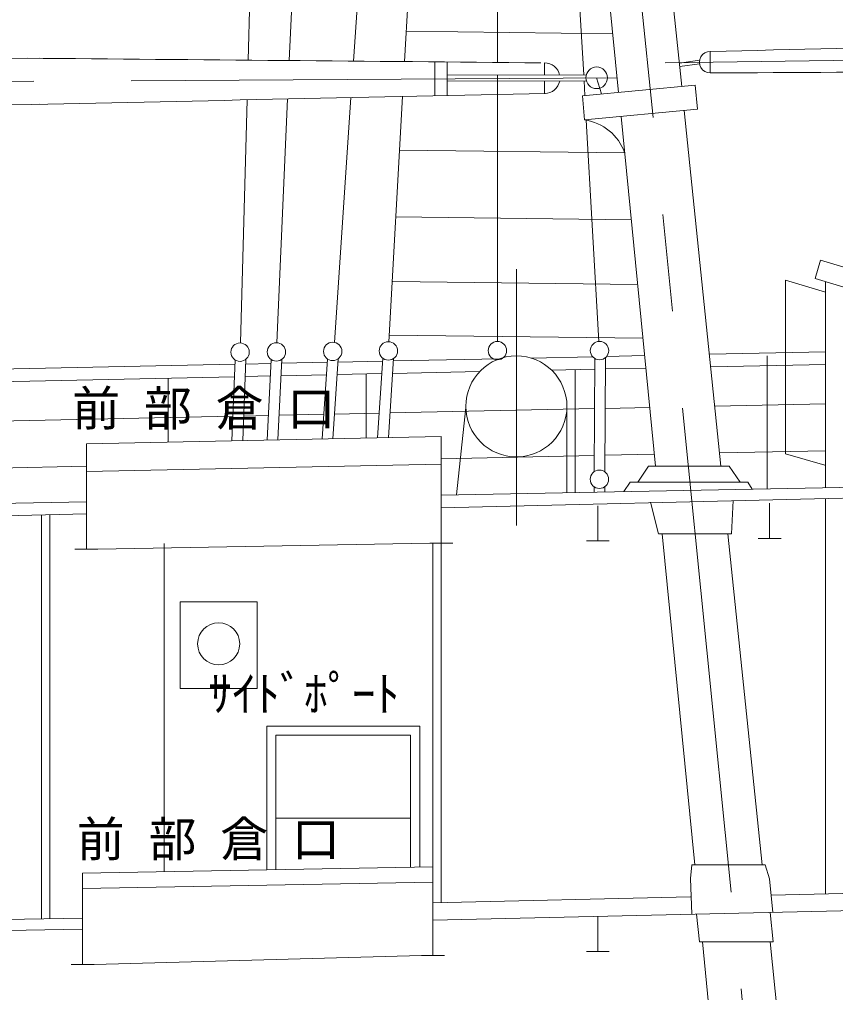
# Model space of a CAD drawing. Units: millimetres, scale not verified. Extents: x -51050 to 51050, y -29700 to 29700.
# Drawn here: x 8947 to 14276, y -14929 to -8578 of the extents above; entities that cross this region are included whole.
import ezdxf
from ezdxf.enums import TextEntityAlignment as Align

# ---------------------------------------------------------------- set-up
doc = ezdxf.new("R2010")
doc.units = ezdxf.units.MM
doc.header["$LTSCALE"] = 100
doc.linetypes.add('USER1', pattern=[50.8, 31.75, -6.35, 6.35, -6.35])
doc.layers.add('0-3_keijou', color=7, linetype='Continuous', lineweight=18)
doc.layers.add('0-6_center', color=7, linetype='USER1', lineweight=18)
doc.layers.add('0-5_text', color=7, linetype='Continuous')
doc.styles.add('ＭＳ ゴシック', font='')
doc.styles.get('ＭＳ ゴシック').set_extended_font_data('MS Gothic')

msp = doc.modelspace()

# ---------------------------------------------------------------- linework, layer by layer
at = {"layer": '0-3_keijou'}
for p, q in [((11483.1, 8387), (10709.3, -8846.5)), ((10685.5, 88.3), (10440.2, -8844.1)), ((11957.7, 81), (11461.3, -8853.3)), ((11690.2, -536.7), (11127.9, -8850.3)), ((12021.5, -565.7), (12859.8, -9054.1)), ((12396.1, -530.4), (13272.1, -9015.3)), ((12069.1, -8858.7), (12071.6, -1072.3)), ((12330.5, -3693.9), (12631.7, -8940.7)), ((11472.3, -8654.7), (12822, -8671.5)), ((13457.4, -8787.3), (13458.2, -8927.3)), ((9075.8, -8831.8), (5295.2, -8855)), ((11658.8, -8855), (11658.8, -9076.8)), ((11739.6, -8855.8), (11739.6, -9075.1)), ((12376.1, -8861.5), (12376.1, -8941.3)), ((13388.5, -8845), (13256.5, -8863.5)), ((13388.1, -8867.4), (13258.7, -8885.4)), ((11739.6, -8942.8), (12648.1, -8940.7)), ((12068.5, -10679.9), (12069.1, -8942.1)), ((11739.6, -8981.7), (12648.8, -8979.6)), ((12376.1, -8980.2), (12376.1, -9061.5)), ((12622.8, -9076.4), (13359.7, -9007.1)), ((12633.9, -8979.6), (12639.4, -9074.8)), ((12716.2, -8959), (12747.1, -9064.7)), ((13359.7, -9007.1), (13374.5, -9164.4)), ((11448.6, -9081.3), (11359.7, -10681.5)), ((12622.8, -9076.4), (12637.6, -9233.8)), ((9077.7, -9131.8), (5299.2, -9155)), ((10433.1, -9102.9), (10389.5, -10689.7)), ((10698.1, -9097.3), (10626.6, -10688.4)), ((11111.7, -9088.5), (11003.7, -10686.1)), ((12637.6, -9233.8), (13374.5, -9164.4)), ((13288.4, -9172.5), (13528, -11493.8)), ((12648.6, -9235.5), (12731.5, -10679.3)), ((12875.4, -9211.4), (13100.8, -11493.8)), ((11429.2, -9430.3), (12898.8, -9448.6)), ((11405, -9866.2), (12941.9, -9885.3)), ((14178.7, -10150.1), (14143.1, -10269.1)), ((14178.7, -10150.1), (16229.9, -10764.1)), ((11384.5, -10288.1), (12983.6, -10308)), ((14143.1, -10269.1), (16194.3, -10883)), ((14211.1, -10289.5), (14211.1, -11634.5)), ((11362.8, -10637.9), (13018.3, -10658.4)), ((10660.8, -10796.3), (10633.3, -11322.1)), ((10958.4, -10794.4), (10924.3, -11316)), ((11028.3, -10793.3), (10994.2, -11314.5)), ((11320.1, -10789.2), (11286.1, -11308.4)), ((11389.7, -10791.4), (11356, -11306.9)), ((12082.1, -10792.4), (11388.7, -10807)), ((12690.7, -10779.7), (12289.1, -10788.1)), ((12705.2, -10791.2), (12700, -11530.2)), ((12774.8, -10784), (12769.6, -11530.7)), ((13029.5, -10772.6), (12780.8, -10777.8)), ((14211.1, -10747.8), (13452.6, -10763.7)), ((13830.7, -10774.3), (13830.7, -11641.8)), ((10353.5, -10828.7), (5767.7, -10924.8)), ((10354.6, -10799.7), (10334.9, -11328.3)), ((10424.3, -10797.3), (10404.6, -11326.9)), ((10589.7, -10823.7), (10423.2, -10827.2)), ((10591, -10797.9), (10563.6, -11323.5)), ((10957, -10816), (10659.4, -10822.3)), ((11318.8, -10808.4), (11026.9, -10814.6)), ((13037.5, -10853.8), (12774.3, -10859.3)), ((14211.1, -10829.2), (13461, -10844.9)), ((10350.5, -10910.1), (5764.6, -11006.2)), ((9918.2, -10919.1), (9918.2, -11337.1)), ((10585.4, -10905.2), (10420.2, -10908.6)), ((10951.7, -10897.5), (10655.2, -10903.7)), ((11313.5, -10889.9), (11021.5, -10896)), ((11211.5, -10892), (11211.5, -11310)), ((11952.7, -10876.5), (11383.3, -10888.4)), ((12704.7, -10860.8), (12421.9, -10866.7)), ((12576.4, -10863.4), (12576.4, -11666)), ((11862.3, -11110.9), (11800.2, -11680.9)), ((12522.1, -11096.2), (12522.1, -11667)), ((13062.9, -11110.9), (12772.5, -11117)), ((14211.1, -11086.8), (13487.6, -11102)), ((10340.9, -11167.9), (8312.6, -11210.4)), ((10571.9, -11163.1), (10410.6, -11166.5)), ((10934.8, -11155.5), (10641.7, -11161.6)), ((11296.6, -11147.9), (11004.7, -11154)), ((12702.9, -11118.4), (11366.5, -11146.4)), ((11701.2, -11299.7), (9384.3, -11348.3)), ((11701.2, -11299.7), (11701.2, -11997.7)), ((9384.3, -11348.3), (9384.3, -12037.2)), ((12700.8, -11424.6), (11701.2, -11445.5)), ((13093.1, -11416.3), (12770.4, -11423.1)), ((14211.1, -11392.9), (13519.1, -11407.4)), ((9384.3, -11494), (8312.6, -11516.5)), ((11701.2, -11480.8), (9384.3, -11529.3)), ((13055.1, -11493.8), (12984.9, -11599.2)), ((13055.1, -11493.8), (13582.5, -11493.8)), ((13582.5, -11493.8), (13652.7, -11599.2)), ((12934.9, -11599.2), (12894.5, -11659.8)), ((12934.9, -11599.2), (13702.7, -11599.2)), ((13702.7, -11599.2), (13732.3, -11643.7)), ((14542, -11628.2), (11701.2, -11682.8)), ((12699.7, -11628.2), (12699.5, -11663.6)), ((12769.3, -11628.2), (12769.1, -11662.3)), ((9384.3, -11727.3), (8312.6, -11747.9)), ((14227.5, -11705.2), (11701.2, -11765.8)), ((13067.6, -11728.8), (13121, -11934.7)), ((13607.5, -11717.8), (13596.8, -11934.7)), ((13845.6, -11965.4), (13845.6, -11735.4)), ((14211.1, -11705.5), (14211.1, -14285.6)), ((14581.9, -11697.9), (14227.5, -11705.2)), ((9090.9, -11812.9), (9090.9, -14447.8)), ((9144.6, -11811.6), (9144.6, -14446.9)), ((9384.3, -12035.8), (9384.3, -11805.8)), ((11701.2, -11995.8), (11701.2, -11765.8)), ((12724, -11981.8), (12724, -11751.8)), ((13121, -11934.7), (13596.8, -11934.7)), ((13144.3, -11934.7), (13357.6, -14095)), ((13573.5, -11934.7), (13796.6, -14095)), ((9459.3, -12035.8), (11626.2, -11995.8)), ((9891.4, -11999.5), (9891.4, -14141.3)), ((11626.2, -11995.8), (11776.2, -11995.8)), ((11647.4, -11999.5), (11647.4, -14579.6)), ((11701.2, -11997.7), (11701.2, -14342.3)), ((12649, -11981.8), (12799, -11981.8)), ((13770.6, -11965.4), (13920.6, -11965.4)), ((9309.3, -12035.8), (9459.3, -12035.8)), ((9996.4, -12379.3), (10498.8, -12379.3)), ((10498.8, -12379.3), (10498.8, -12944.3)), ((10561.6, -13189.8), (11560.6, -13189.8)), ((10561.6, -13189.8), (10561.6, -14128.9)), ((11560.6, -13189.8), (11560.6, -14110.5)), ((10621.6, -13249.8), (11500.6, -13249.8)), ((10621.6, -13249.8), (10621.6, -14127.8)), ((11500.6, -13249.8), (11500.6, -14111.6)), ((10621.6, -13792.1), (11500.6, -13792.1)), ((13337.1, -14095), (13817.1, -14095)), ((13817.1, -14095), (13844.5, -14187.2)), ((9359, -14250.2), (11647.4, -14208)), ((13844.5, -14187.2), (13867.1, -14406.8)), ((14786.7, -14272.6), (13855.5, -14293.7)), ((13328.5, -14305.6), (11647.4, -14343.5)), ((13849.1, -14407.2), (13867.9, -14598.2)), ((11647.4, -14686.9), (11647.4, -14456.9)), ((12724, -14662.6), (12724, -14432.6)), ((13369.2, -14418), (13387.9, -14598.2)), ((9359, -14746.3), (9359, -14516.3)), ((13867.9, -14598.2), (13387.9, -14598.2)), ((13407.3, -14598.2), (13797.6, -18550.1)), ((13848.5, -14598.2), (14256.4, -18548.8)), ((12649, -14662.6), (12799, -14662.6)), ((9434, -14746.3), (11572.4, -14686.9)), ((11572.4, -14686.9), (11722.4, -14686.9)), ((9284, -14746.3), (9434, -14746.3))]:
    msp.add_line(p, q, dxfattribs=at)
at = {"layer": '0-3_keijou', "linetype": 'USER1'}
msp.add_line((13949.3, -10279.5), (14211.1, -10357.2), dxfattribs=at)
msp.add_lwpolyline([(13949.3, -10279.5), (13949.3, -11412.4), (14205.7, -11488.4)], dxfattribs=at)
at = {"layer": '0-3_keijou'}
for points in [[(9384.3, -11805.8), (4390.6, -11926.9), (2066.6, -11964.6)], [(9996.4, -12379.3), (9996.4, -12944.3), (10498.8, -12944.3)], [(13337.1, -14095), (13330, -14186), (13338.1, -14418.7)], [(9359, -14516.3), (9359, -14151.1), (11647.4, -14108.9)], [(20920.7, -14218.9), (14786.7, -14386), (11647.4, -14456.9)], [(9359, -14443.2), (4432.4, -14528.8), (867.3, -14586.8)], [(9359, -14516.3), (4444.8, -14601.8), (440.4, -14666.9)]]:
    msp.add_lwpolyline(points, dxfattribs=at)
for centre, radius in [((12716.2, -8959), 70.5), ((10387.7, -10749.7), 60), ((10624.8, -10748.3), 60), ((10992.6, -10745.1), 60), ((11356.4, -10741.4), 60), ((12068.5, -10739.9), 60), ((12734.9, -10739.2), 60), ((12192.2, -11103.6), 330), ((12734.5, -11579.3), 60), ((10247.6, -12653.3), 137.5)]:
    msp.add_circle(centre, radius, dxfattribs=at)
for centre, radius, start, end in [((-155905, 7221752.7), 7232523.2, 271.34181, 271.36796), ((13457.4, -8857.3), 70, 90, 270.60363), ((-8638600.6, -960812247.4), 960842331.4, 89.48413, 89.48433), ((12376.7, -8961.5), 100, 11.77884, 90.35223), ((-29258.5, 8100095), 8109134.8, 270.30181, 270.32515), ((12376.7, -8961.5), 100, 270.35223, 349.35438), ((-20450838.6, 960615340.9), 960842331.4, 271.22013, 271.22033), ((12591.7, -9555.7), 325.2, 19.23326, 81.89788)]:
    msp.add_arc(centre, radius, start, end, dxfattribs=at)
at = {"layer": '0-6_center'}
for p, q in [((14105.6, -19327.7), (11812.2, 3379)), ((13164.5, -8861.9), (26273.1, -8669.7)), ((12850.4, -8958.6), (1994.8, -9025.3)), ((12192.2, -11880.6), (12192.2, -10209.1))]:
    msp.add_line(p, q, dxfattribs=at)

# ---------------------------------------------------------------- texts
at = {"layer": '0-5_text', "style": 'ＭＳ ゴシック'}
for s, p in [('前 部 倉 口', (9291.3, -11299.8)), ('ｻｲﾄﾞﾎﾟｰﾄ', (10179.1, -13161.8)), ('前 部 倉 口', (9321.6, -14111))]:
    msp.add_text(s, height=229.1, dxfattribs=at).set_placement(p, align=Align.BOTTOM_LEFT)

doc.saveas('drawing.dxf')
